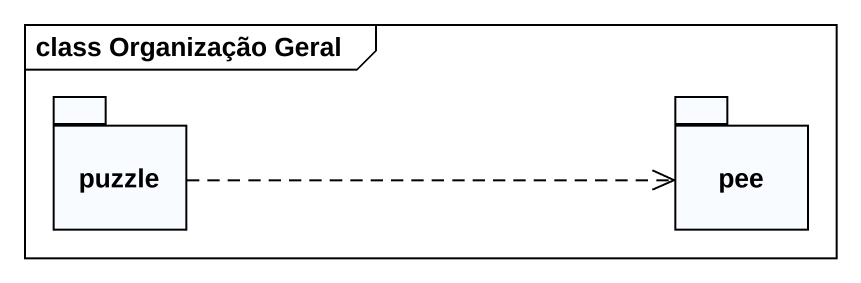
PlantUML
@startuml
mainframe class Organização Geral
package puzzle {
}
package pee {
}
puzzle .right.> pee
@enduml
